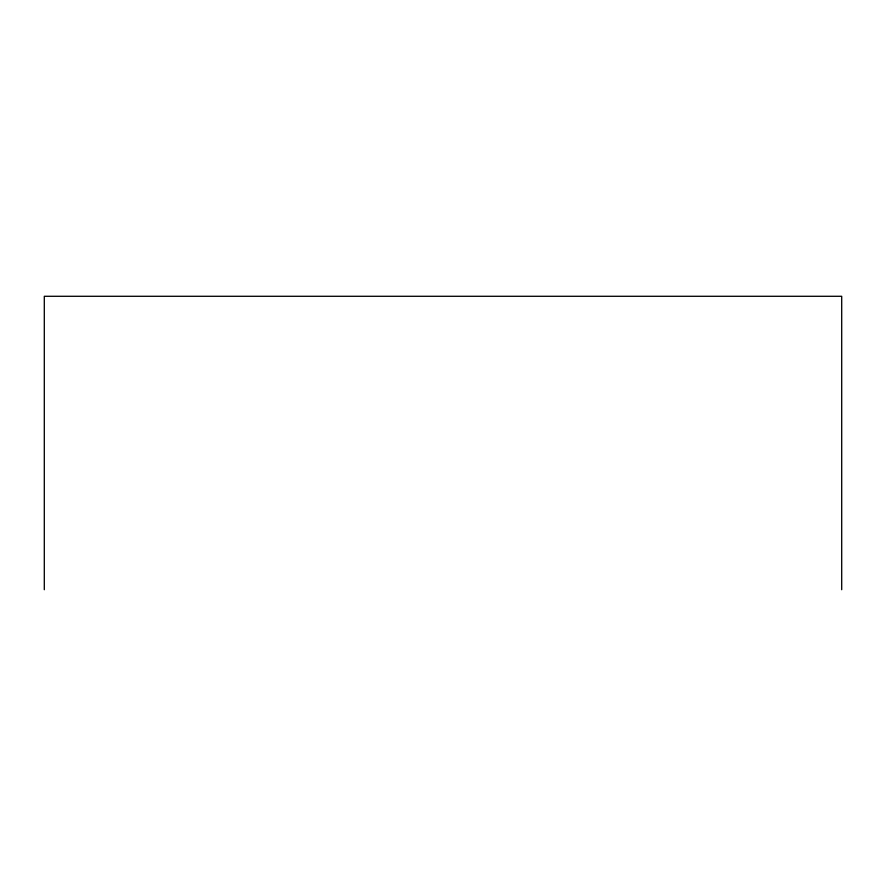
<?xml version="1.0" encoding="UTF-8"?>
<svg xmlns="http://www.w3.org/2000/svg" width="886" height="886" viewBox="0 0 886 886"><rect width="100%" height="100%" fill="white"/><g stroke="black" fill="none" stroke-linecap="round" stroke-linejoin="round"><path stroke-width="1.33" d="M841.7 589.711L841.7 296.289L44.3 296.289L44.3 589.711"/></g></svg>
